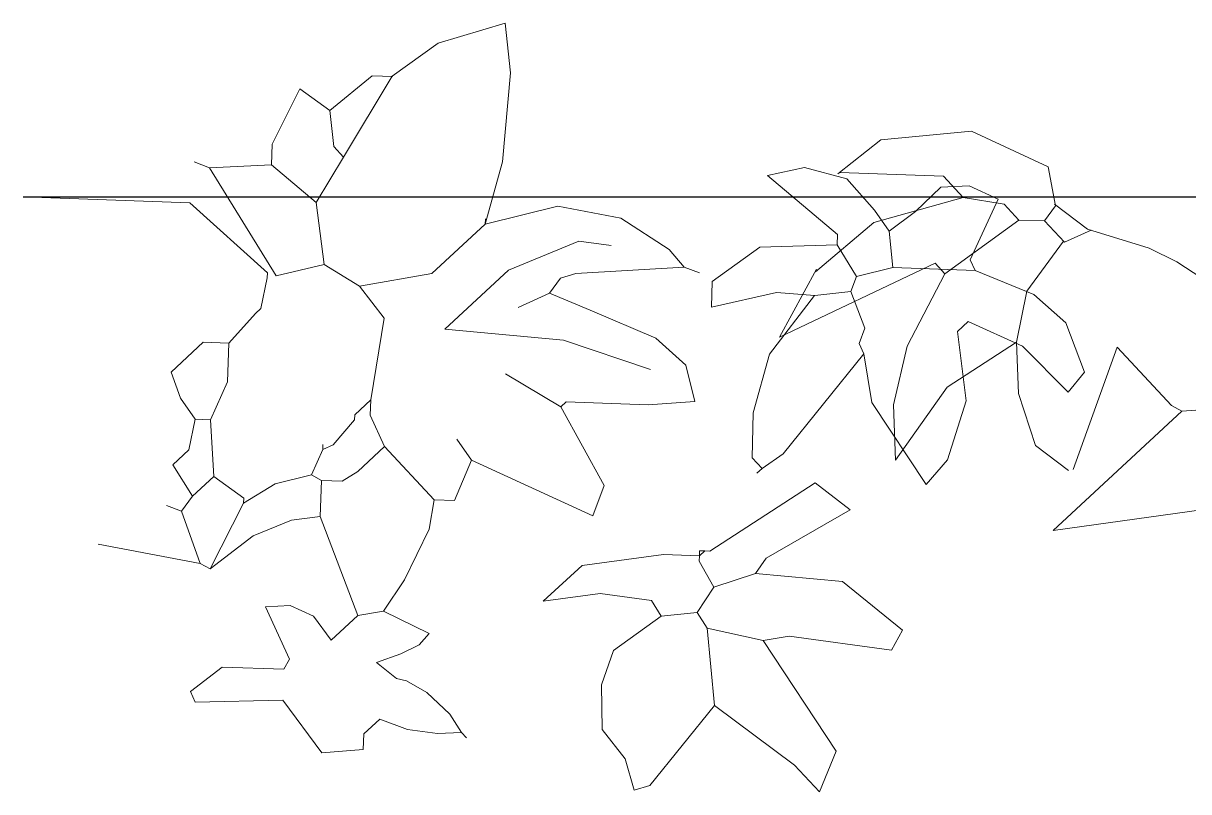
# Model space of a CAD drawing. Header units: millimetres. Extents: x 2667 to 2848, y -1 to 1765.
# Drawn here: x 2778.008 to 2778.609, y 1728.129 to 1728.526 of the extents above; entities that cross this region are included whole.
import ezdxf

# ---------------------------------------------------------------- set-up
doc = ezdxf.new("R2010")
doc.units = ezdxf.units.MM
doc.layers.add('PROIEZIONI', color=145, linetype='Continuous')
doc.layers.add('VERDE_giardino', color=74, linetype='Continuous', lineweight=9)

msp = doc.modelspace()

# ---------------------------------------------------------------- linework, layer by layer
at = {"layer": 'PROIEZIONI'}
msp.add_line((2778.00805, 1728.43631), (2779.65758, 1728.43631), dxfattribs=at)
at = {"layer": 'VERDE_giardino'}
for p, q in [((2778.22216, 1728.51565), (2778.25665, 1728.52588)), ((2778.25665, 1728.52588), (2778.25937, 1728.50025)), ((2778.19838, 1728.49864), (2778.22216, 1728.51565)), ((2778.16625, 1728.48096), (2778.18813, 1728.49875)), ((2778.17333, 1728.45682), (2778.19838, 1728.49864)), ((2778.18813, 1728.49875), (2778.19873, 1728.49836)), ((2778.25937, 1728.50025), (2778.25526, 1728.45444)), ((2778.15074, 1728.49215), (2778.13642, 1728.46348)), ((2778.16625, 1728.48096), (2778.15074, 1728.49215)), ((2778.16625, 1728.48096), (2778.16822, 1728.46232)), ((2778.49727, 1728.47016), (2778.45045, 1728.46575)), ((2778.5369, 1728.45183), (2778.49727, 1728.47016)), ((2778.13642, 1728.46348), (2778.13603, 1728.45288)), ((2778.16822, 1728.46232), (2778.17333, 1728.45682)), ((2778.45045, 1728.46575), (2778.42842, 1728.44822)), ((2778.17333, 1728.45682), (2778.15921, 1728.43345)), ((2778.10413, 1728.45138), (2778.09628, 1728.45433)), ((2778.13603, 1728.45288), (2778.10413, 1728.45138)), ((2778.10413, 1728.45138), (2778.13845, 1728.39563)), ((2778.13603, 1728.45288), (2778.15921, 1728.43345)), ((2778.25526, 1728.45444), (2778.24638, 1728.42232)), ((2778.41122, 1728.45153), (2778.39211, 1728.4474)), ((2778.43294, 1728.44563), (2778.41122, 1728.45153)), ((2778.5369, 1728.45183), (2778.54062, 1728.43165)), ((2778.39211, 1728.4474), (2778.42814, 1728.4169)), ((2778.42929, 1728.44898), (2778.4828, 1728.44703)), ((2778.44718, 1728.42947), (2778.43294, 1728.44563)), ((2778.4828, 1728.44703), (2778.49302, 1728.43604)), ((2778.48153, 1728.4413), (2778.46838, 1728.4287)), ((2778.49618, 1728.44205), (2778.48153, 1728.4413)), ((2778.51108, 1728.4351), (2778.49618, 1728.44205)), ((2778.09392, 1728.43318), (2778.00805, 1728.43631)), ((2778.13401, 1728.39722), (2778.09392, 1728.43318)), ((2778.15921, 1728.43345), (2778.16335, 1728.40146)), ((2778.44695, 1728.4231), (2778.49302, 1728.43604)), ((2778.49302, 1728.43604), (2778.51412, 1728.43262)), ((2778.51108, 1728.4351), (2778.49667, 1728.40378)), ((2778.51412, 1728.43262), (2778.52178, 1728.42438)), ((2778.54062, 1728.43165), (2778.53503, 1728.42389)), ((2778.55723, 1728.41969), (2778.54015, 1728.43257)), ((2778.28387, 1728.43157), (2778.24638, 1728.42232)), ((2778.28387, 1728.43157), (2778.31636, 1728.42541)), ((2778.45475, 1728.41858), (2778.44718, 1728.42947)), ((2778.46838, 1728.4287), (2778.45475, 1728.41858)), ((2778.24638, 1728.42232), (2778.21891, 1728.39678)), ((2778.24638, 1728.42232), (2778.24647, 1728.42497)), ((2778.31636, 1728.42541), (2778.34136, 1728.40918)), ((2778.41685, 1728.39772), (2778.44695, 1728.4231)), ((2778.52178, 1728.42438), (2778.48362, 1728.39657)), ((2778.52178, 1728.42438), (2778.53503, 1728.42389)), ((2778.54525, 1728.41291), (2778.53503, 1728.42389)), ((2778.58905, 1728.40985), (2778.55723, 1728.41969)), ((2778.42814, 1728.4169), (2778.42795, 1728.4116)), ((2778.45475, 1728.41858), (2778.45672, 1728.39993)), ((2778.55897, 1728.41916), (2778.54525, 1728.41291)), ((2778.25849, 1728.39848), (2778.29467, 1728.41356)), ((2778.29467, 1728.41356), (2778.31132, 1728.41126)), ((2778.34136, 1728.40918), (2778.34906, 1728.4)), ((2778.3881, 1728.4104), (2778.36357, 1728.39271)), ((2778.42795, 1728.4116), (2778.3881, 1728.4104)), ((2778.42795, 1728.4116), (2778.43798, 1728.39531)), ((2778.52584, 1728.38764), (2778.54482, 1728.41351)), ((2778.60326, 1728.40283), (2778.58905, 1728.40985)), ((2778.47851, 1728.40207), (2778.39822, 1728.36397)), ((2778.48362, 1728.39657), (2778.47851, 1728.40207)), ((2778.49667, 1728.40378), (2778.49912, 1728.39839)), ((2778.61623, 1728.3944), (2778.60326, 1728.40283)), ((2778.13391, 1728.39457), (2778.13401, 1728.39722)), ((2778.16335, 1728.40146), (2778.13845, 1728.39563)), ((2778.18152, 1728.39018), (2778.16335, 1728.40146)), ((2778.21891, 1728.39678), (2778.18152, 1728.39018)), ((2778.22553, 1728.36801), (2778.25849, 1728.39848)), ((2778.29321, 1728.39673), (2778.28516, 1728.39437)), ((2778.34906, 1728.4), (2778.29321, 1728.39673)), ((2778.34906, 1728.4), (2778.35691, 1728.39706)), ((2778.41736, 1728.39899), (2778.39822, 1728.36397)), ((2778.45672, 1728.39993), (2778.43798, 1728.39531)), ((2778.45672, 1728.39993), (2778.49912, 1728.39839)), ((2778.48362, 1728.39657), (2778.46407, 1728.35933)), ((2778.52948, 1728.38594), (2778.49912, 1728.39839)), ((2778.13391, 1728.39457), (2778.13068, 1728.37876)), ((2778.18152, 1728.39018), (2778.19419, 1728.3738)), ((2778.28516, 1728.39437), (2778.27958, 1728.38661)), ((2778.36357, 1728.39271), (2778.36309, 1728.37946)), ((2778.43798, 1728.39531), (2778.43503, 1728.38745)), ((2778.27958, 1728.38661), (2778.26339, 1728.37924)), ((2778.27958, 1728.38661), (2778.30049, 1728.37789)), ((2778.39668, 1728.38695), (2778.36309, 1728.37946)), ((2778.41638, 1728.38548), (2778.39309, 1728.35516)), ((2778.41639, 1728.38548), (2778.39668, 1728.38695)), ((2778.43503, 1728.38745), (2778.41639, 1728.38548)), ((2778.43503, 1728.38745), (2778.44231, 1728.36861)), ((2778.52053, 1728.36134), (2778.52584, 1728.38764)), ((2778.546, 1728.37129), (2778.52948, 1728.38594)), ((2778.13068, 1728.37876), (2778.12794, 1728.37621)), ((2778.30049, 1728.37789), (2778.33446, 1728.36338)), ((2778.12794, 1728.37621), (2778.1141, 1728.36079)), ((2778.18734, 1728.33159), (2778.19419, 1728.3738)), ((2778.49551, 1728.37198), (2778.49001, 1728.36688)), ((2778.49551, 1728.37198), (2778.52363, 1728.35934)), ((2778.28687, 1728.36238), (2778.22553, 1728.36801)), ((2778.44231, 1728.36861), (2778.43937, 1728.36076)), ((2778.49457, 1728.33104), (2778.49001, 1728.36688)), ((2778.5556, 1728.34591), (2778.546, 1728.37129)), ((2778.10085, 1728.36128), (2778.08437, 1728.34596)), ((2778.1141, 1728.36079), (2778.10085, 1728.36128)), ((2778.1141, 1728.36079), (2778.11342, 1728.34088)), ((2778.33166, 1728.34718), (2778.28687, 1728.36238)), ((2778.33446, 1728.36338), (2778.34988, 1728.34955)), ((2778.43937, 1728.36076), (2778.44182, 1728.35536)), ((2778.48469, 1728.33821), (2778.52053, 1728.36134)), ((2778.52053, 1728.36134), (2778.52151, 1728.33483)), ((2778.39309, 1728.35516), (2778.38467, 1728.32483)), ((2778.44182, 1728.35536), (2778.40014, 1728.3038)), ((2778.44183, 1728.35536), (2778.4458, 1728.33026)), ((2778.46407, 1728.35933), (2778.45713, 1728.32902)), ((2778.52363, 1728.35934), (2778.54726, 1728.3356)), ((2778.54981, 1728.29568), (2778.57247, 1728.35884)), ((2778.57247, 1728.35884), (2778.60056, 1728.32862)), ((2778.3545, 1728.3308), (2778.34988, 1728.34955)), ((2778.08437, 1728.34596), (2778.08919, 1728.33251)), ((2778.28541, 1728.32802), (2778.25683, 1728.34498)), ((2778.54726, 1728.3356), (2778.5556, 1728.34591)), ((2778.11342, 1728.34088), (2778.10471, 1728.32133)), ((2778.45803, 1728.30047), (2778.48469, 1728.33821)), ((2778.08919, 1728.33251), (2778.09675, 1728.32162)), ((2778.18734, 1728.33159), (2778.1791, 1728.32393)), ((2778.18734, 1728.33159), (2778.18705, 1728.32364)), ((2778.28541, 1728.32802), (2778.28815, 1728.33057)), ((2778.28815, 1728.33057), (2778.33055, 1728.32902)), ((2778.33055, 1728.32902), (2778.3545, 1728.3308)), ((2778.4458, 1728.33026), (2778.47386, 1728.28785)), ((2778.48495, 1728.30071), (2778.49457, 1728.33104)), ((2778.52151, 1728.33483), (2778.53026, 1728.30803)), ((2778.1791, 1728.32393), (2778.17901, 1728.32127)), ((2778.18705, 1728.32364), (2778.19442, 1728.30745)), ((2778.28541, 1728.32802), (2778.30781, 1728.2874)), ((2778.38467, 1728.32483), (2778.38414, 1728.30173)), ((2778.45713, 1728.32902), (2778.45803, 1728.30047)), ((2778.60577, 1728.32578), (2778.53945, 1728.26413)), ((2778.60056, 1728.32862), (2778.60577, 1728.32578)), ((2778.62971, 1728.32756), (2778.60577, 1728.32578)), ((2778.09675, 1728.32162), (2778.09353, 1728.30582)), ((2778.09675, 1728.32162), (2778.10471, 1728.32133)), ((2778.10471, 1728.32133), (2778.10629, 1728.29208)), ((2778.17901, 1728.32127), (2778.16792, 1728.30841)), ((2778.23929, 1728.3005), (2778.23172, 1728.31139)), ((2778.09353, 1728.30582), (2778.08529, 1728.29815)), ((2778.16252, 1728.30595), (2778.15675, 1728.2929)), ((2778.16262, 1728.30861), (2778.16252, 1728.30595)), ((2778.16792, 1728.30841), (2778.16252, 1728.30595)), ((2778.19442, 1728.30745), (2778.1807, 1728.29468)), ((2778.19442, 1728.30745), (2778.21997, 1728.27998)), ((2778.53026, 1728.30803), (2778.54729, 1728.29518)), ((2778.23929, 1728.3005), (2778.23056, 1728.27959)), ((2778.23929, 1728.3005), (2778.30193, 1728.27169)), ((2778.38414, 1728.30173), (2778.38925, 1728.29624)), ((2778.40014, 1728.3038), (2778.38925, 1728.29624)), ((2778.47387, 1728.28785), (2778.48495, 1728.30071)), ((2778.08529, 1728.29815), (2778.09531, 1728.28187)), ((2778.1807, 1728.29468), (2778.17255, 1728.28966)), ((2778.38925, 1728.29624), (2778.38651, 1728.29369)), ((2778.10629, 1728.29208), (2778.09531, 1728.28187)), ((2778.10629, 1728.29208), (2778.12181, 1728.2809)), ((2778.138, 1728.28827), (2778.12171, 1728.27825)), ((2778.15675, 1728.2929), (2778.138, 1728.28827)), ((2778.15675, 1728.2929), (2778.16195, 1728.29005)), ((2778.16195, 1728.29005), (2778.16127, 1728.2715)), ((2778.17255, 1728.28966), (2778.16195, 1728.29005)), ((2778.30193, 1728.27169), (2778.30781, 1728.2874)), ((2778.41666, 1728.28873), (2778.36231, 1728.25356)), ((2778.41666, 1728.28873), (2778.43473, 1728.27481)), ((2778.09531, 1728.28187), (2778.08971, 1728.27411)), ((2778.08186, 1728.27705), (2778.08971, 1728.27411)), ((2778.12171, 1728.27825), (2778.10455, 1728.24437)), ((2778.12181, 1728.2809), (2778.12171, 1728.27825)), ((2778.2174, 1728.26484), (2778.21997, 1728.27998)), ((2778.23056, 1728.27959), (2778.21997, 1728.27998)), ((2778.08971, 1728.27411), (2778.09935, 1728.24722)), ((2778.12662, 1728.26151), (2778.1464, 1728.26947)), ((2778.1464, 1728.26947), (2778.16127, 1728.2715)), ((2778.16127, 1728.2715), (2778.18064, 1728.22038)), ((2778.43473, 1728.27481), (2778.39136, 1728.24985)), ((2778.53945, 1728.26413), (2778.61718, 1728.27495)), ((2778.20475, 1728.23874), (2778.2174, 1728.26484)), ((2778.10455, 1728.24437), (2778.12662, 1728.26151)), ((2778.09935, 1728.24722), (2778.04664, 1728.25711)), ((2778.29642, 1728.24613), (2778.33836, 1728.25178)), ((2778.35691, 1728.2511), (2778.33836, 1728.25178)), ((2778.357, 1728.25376), (2778.35691, 1728.2511)), ((2778.35965, 1728.25366), (2778.35691, 1728.2511)), ((2778.357, 1728.25376), (2778.35965, 1728.25366)), ((2778.35965, 1728.25366), (2778.36231, 1728.25356)), ((2778.09935, 1728.24722), (2778.10455, 1728.24437)), ((2778.27625, 1728.22771), (2778.29642, 1728.24613)), ((2778.35691, 1728.2511), (2778.35681, 1728.24845)), ((2778.35681, 1728.24845), (2778.36428, 1728.23491)), ((2778.39136, 1728.24985), (2778.38577, 1728.24209)), ((2778.38577, 1728.24209), (2778.36428, 1728.23491)), ((2778.38577, 1728.24209), (2778.43072, 1728.2378)), ((2778.19399, 1728.22254), (2778.20475, 1728.23874)), ((2778.36428, 1728.23491), (2778.35584, 1728.22196)), ((2778.43072, 1728.2378), (2778.46166, 1728.21279)), ((2778.30578, 1728.23174), (2778.27625, 1728.22771)), ((2778.30578, 1728.23174), (2778.33218, 1728.22812)), ((2778.33218, 1728.22812), (2778.3372, 1728.21998)), ((2778.14578, 1728.22557), (2778.13303, 1728.22476)), ((2778.13303, 1728.22476), (2778.14532, 1728.19778)), ((2778.15776, 1728.22003), (2778.14578, 1728.22557)), ((2778.19399, 1728.22254), (2778.18064, 1728.22038)), ((2778.19399, 1728.22254), (2778.21746, 1728.21108)), ((2778.35584, 1728.22196), (2778.3372, 1728.21998)), ((2778.35584, 1728.22196), (2778.36086, 1728.21381)), ((2778.1669, 1728.20761), (2778.15776, 1728.22003)), ((2778.18064, 1728.22038), (2778.1669, 1728.20761)), ((2778.3372, 1728.21998), (2778.31267, 1728.2023)), ((2778.21231, 1728.20527), (2778.21746, 1728.21108)), ((2778.36086, 1728.21381), (2778.38981, 1728.20745)), ((2778.36086, 1728.21381), (2778.3647, 1728.17387)), ((2778.40316, 1728.20961), (2778.38981, 1728.20745)), ((2778.45597, 1728.20238), (2778.40316, 1728.20961)), ((2778.46166, 1728.21279), (2778.45597, 1728.20238)), ((2778.20287, 1728.20051), (2778.21231, 1728.20527)), ((2778.38981, 1728.20745), (2778.42754, 1728.15034)), ((2778.14532, 1728.19778), (2778.14247, 1728.19258)), ((2778.19037, 1728.19614), (2778.20287, 1728.20051)), ((2778.31267, 1728.2023), (2778.30636, 1728.18449)), ((2778.11067, 1728.19373), (2778.09428, 1728.18106)), ((2778.14247, 1728.19258), (2778.11067, 1728.19373)), ((2778.20068, 1728.1878), (2778.19037, 1728.19614)), ((2778.20578, 1728.18662), (2778.20068, 1728.1878)), ((2778.21628, 1728.18062), (2778.20578, 1728.18662)), ((2778.09428, 1728.18106), (2778.09675, 1728.17567)), ((2778.22806, 1728.16947), (2778.21628, 1728.18062)), ((2778.30636, 1728.18449), (2778.30674, 1728.16149)), ((2778.14189, 1728.17667), (2778.09675, 1728.17567)), ((2778.16213, 1728.1494), (2778.14189, 1728.17667)), ((2778.3647, 1728.17387), (2778.33136, 1728.13262)), ((2778.3647, 1728.17387), (2778.40605, 1728.14316)), ((2778.23417, 1728.16004), (2778.22806, 1728.16947)), ((2778.18372, 1728.15923), (2778.19196, 1728.16689)), ((2778.19196, 1728.16689), (2778.20633, 1728.16158)), ((2778.20633, 1728.16158), (2778.22185, 1728.15948)), ((2778.30674, 1728.16149), (2778.31859, 1728.14635)), ((2778.18343, 1728.15128), (2778.18372, 1728.15923)), ((2778.22185, 1728.15948), (2778.23417, 1728.16004)), ((2778.23417, 1728.16004), (2778.23672, 1728.1573)), ((2778.18343, 1728.15128), (2778.16213, 1728.1494)), ((2778.42754, 1728.15034), (2778.41881, 1728.12943)), ((2778.31859, 1728.14635), (2778.32331, 1728.13026)), ((2778.40605, 1728.14316), (2778.41881, 1728.12943)), ((2778.33136, 1728.13262), (2778.32331, 1728.13026))]:
    msp.add_line(p, q, dxfattribs=at)
for centre, start, end in [((2778.5369, 1728.45183), 10.71749, 65.44648), ((2778.09392, 1728.43318), 47.75721, 87.56019)]:
    msp.add_arc(centre, 0.000000331, start, end, dxfattribs=at)

doc.saveas('drawing.dxf')
